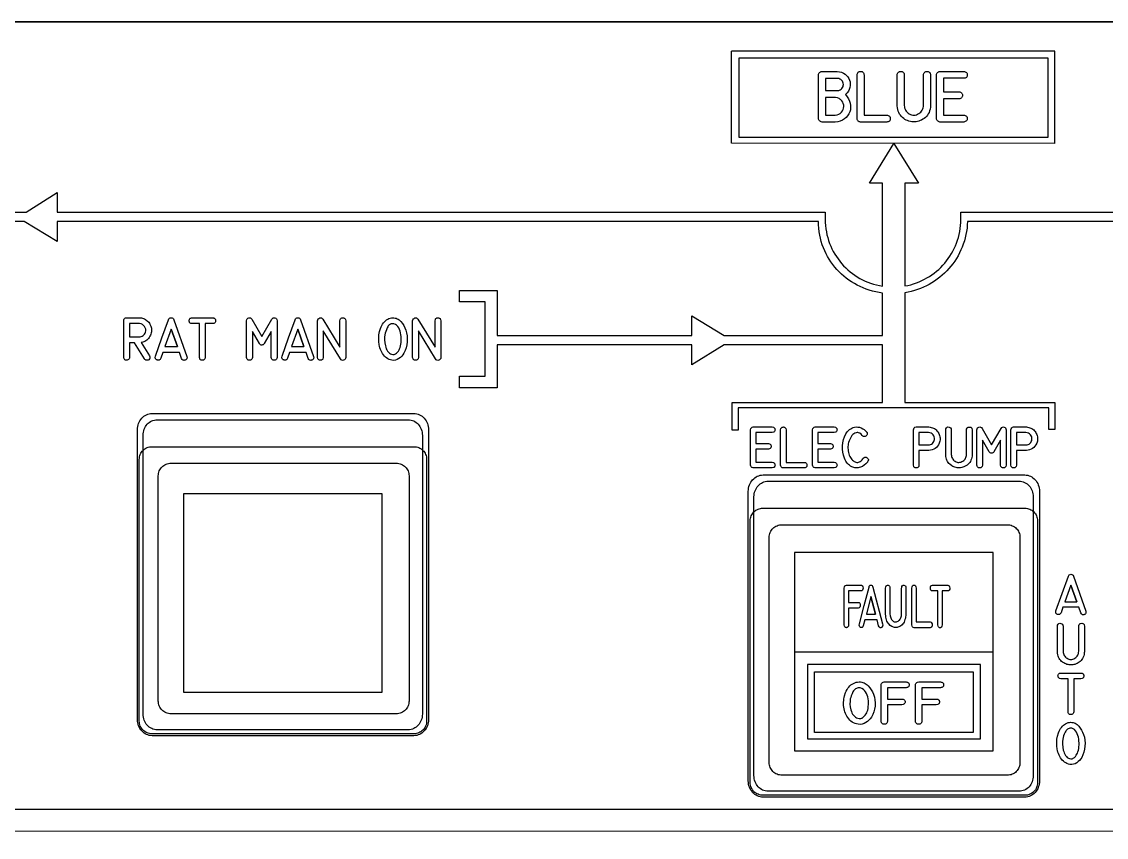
# Model space of a CAD drawing. Extents: x 361 to 684, y 82 to 686.
# Drawn here: x 451.6 to 539, y 506.5 to 572.2 of the extents above; entities that cross this region are included whole.
import ezdxf

# ---------------------------------------------------------------- set-up
doc = ezdxf.new("R2010")
doc.units = 0
for name, color, linetype in [('_BACKPANEL', 5, 'CONTINUOUS'), ('_ENGRAVING', 105, 'CONTINUOUS'), ('_LABELS', 30, 'CONTINUOUS'), ('_TOPLAYER', 1, 'CONTINUOUS')]:
    doc.layers.add(name, color=color, linetype=linetype)

msp = doc.modelspace()

# ---------------------------------------------------------------- linework, layer by layer
at = {"layer": '_BACKPANEL'}
for points in [[(683.84, 572.225), (683.84, 567.463), (683.84, 557.938), (683.84, 548.413), (683.84, 448.4), (683.84, 438.875), (361.5, 438.875), (361.5, 448.4), (361.5, 548.413), (361.5, 557.938), (361.5, 567.463), (361.5, 572.225)], [(462.095, 537.962), (483.19, 537.962), (483.296, 537.957), (483.398, 537.941), (483.496, 537.916), (483.591, 537.882), (483.681, 537.838), (483.765, 537.787), (483.844, 537.728), (483.917, 537.662), (483.983, 537.589), (484.043, 537.51), (484.094, 537.425), (484.137, 537.335), (484.171, 537.241), (484.197, 537.142), (484.212, 537.04), (484.217, 536.935), (484.217, 515.84), (484.212, 515.734), (484.197, 515.632), (484.171, 515.533), (484.137, 515.439), (484.094, 515.349), (484.043, 515.264), (483.983, 515.185), (483.917, 515.112), (483.844, 515.046), (483.765, 514.987), (483.681, 514.936), (483.591, 514.893), (483.496, 514.858), (483.398, 514.833), (483.296, 514.817), (483.19, 514.812), (462.095, 514.812), (461.989, 514.817), (461.887, 514.833), (461.789, 514.858), (461.694, 514.893), (461.604, 514.936), (461.52, 514.987), (461.441, 515.046), (461.368, 515.112), (461.301, 515.185), (461.242, 515.264), (461.191, 515.349), (461.148, 515.439), (461.114, 515.533), (461.088, 515.632), (461.073, 515.734), (461.067, 515.84), (461.067, 536.935), (461.073, 537.04), (461.088, 537.142), (461.114, 537.241), (461.148, 537.335), (461.191, 537.425), (461.242, 537.51), (461.301, 537.589), (461.368, 537.662), (461.441, 537.728), (461.52, 537.787), (461.604, 537.838), (461.694, 537.882), (461.789, 537.916), (461.887, 537.941), (461.989, 537.957)], [(511.315, 533.005), (532.41, 533.005), (532.515, 532.999), (532.618, 532.984), (532.716, 532.959), (532.811, 532.924), (532.901, 532.881), (532.985, 532.83), (533.064, 532.771), (533.137, 532.704), (533.203, 532.631), (533.262, 532.552), (533.314, 532.468), (533.357, 532.378), (533.391, 532.283), (533.417, 532.185), (533.432, 532.082), (533.437, 531.977), (533.437, 510.882), (533.432, 510.777), (533.417, 510.675), (533.391, 510.576), (533.357, 510.481), (533.314, 510.392), (533.262, 510.307), (533.203, 510.228), (533.137, 510.155), (533.064, 510.089), (532.985, 510.03), (532.901, 509.978), (532.811, 509.935), (532.716, 509.901), (532.618, 509.875), (532.515, 509.86), (532.41, 509.855), (511.315, 509.855), (511.209, 509.86), (511.107, 509.875), (511.008, 509.901), (510.914, 509.935), (510.824, 509.978), (510.739, 510.03), (510.66, 510.089), (510.588, 510.155), (510.521, 510.228), (510.462, 510.307), (510.411, 510.392), (510.368, 510.481), (510.333, 510.576), (510.308, 510.675), (510.293, 510.777), (510.287, 510.882), (510.287, 531.977), (510.293, 532.082), (510.308, 532.185), (510.333, 532.283), (510.368, 532.378), (510.411, 532.468), (510.462, 532.552), (510.521, 532.631), (510.588, 532.704), (510.66, 532.771), (510.739, 532.83), (510.824, 532.881), (510.914, 532.924), (511.008, 532.959), (511.107, 532.984), (511.209, 532.999)]]:
    msp.add_lwpolyline(points, close=True, dxfattribs=at)
at = {"layer": '_ENGRAVING'}
for points in [[(534.815, 562.417), (534.815, 569.84), (508.767, 569.837)], [(534.815, 562.417), (508.767, 562.424), (508.767, 569.837)], [(423.995, 556.874), (451.946, 556.874), (454.462, 558.45), (454.462, 556.874), (516.323, 556.874), (516.326, 556.581), (516.33, 556.289), (516.336, 556.035), (516.353, 555.784), (516.382, 555.536), (516.421, 555.292), (516.471, 555.051), (516.532, 554.814), (516.602, 554.582), (516.683, 554.354), (516.773, 554.131), (516.873, 553.913), (516.982, 553.7), (517.099, 553.493), (517.226, 553.292), (517.361, 553.096), (517.504, 552.907), (517.654, 552.725), (517.813, 552.549), (517.979, 552.38), (518.152, 552.219), (518.332, 552.065), (518.519, 551.919), (518.711, 551.781), (518.911, 551.652), (519.116, 551.531), (519.326, 551.418), (519.542, 551.315), (519.763, 551.221), (519.989, 551.137), (520.22, 551.063), (520.455, 550.999), (520.694, 550.945), (520.937, 550.902), (520.937, 559.204), (519.9, 559.204), (521.846, 562.403), (523.85, 559.204), (522.744, 559.204), (522.744, 550.917), (522.983, 550.964), (523.217, 551.021), (523.447, 551.089), (523.673, 551.166), (523.895, 551.252), (524.111, 551.348), (524.323, 551.453), (524.529, 551.566), (524.73, 551.688), (524.924, 551.819), (525.113, 551.957), (525.296, 552.103), (525.472, 552.257), (525.641, 552.418), (525.803, 552.586), (525.958, 552.761), (526.106, 552.943), (526.245, 553.131), (526.377, 553.325), (526.5, 553.525), (526.615, 553.73), (526.722, 553.941), (526.819, 554.157), (526.907, 554.377), (526.986, 554.603), (527.054, 554.832), (527.113, 555.066), (527.162, 555.304), (527.201, 555.545), (527.228, 555.79), (527.245, 556.038), (527.251, 556.289), (527.255, 556.581), (527.251, 556.874), (563.241, 556.874)], [(563.242, 556.124), (527.792, 556.124), (527.778, 555.852), (527.753, 555.584), (527.716, 555.319), (527.667, 555.058), (527.607, 554.801), (527.537, 554.548), (527.456, 554.3), (527.364, 554.057), (527.263, 553.819), (527.151, 553.587), (527.03, 553.36), (526.9, 553.139), (526.761, 552.924), (526.613, 552.715), (526.456, 552.514), (526.291, 552.319), (526.118, 552.131), (525.938, 551.951), (525.75, 551.779), (525.555, 551.615), (525.352, 551.459), (525.143, 551.312), (524.928, 551.173), (524.707, 551.044), (524.479, 550.924), (524.246, 550.814), (524.008, 550.713), (523.764, 550.623), (523.516, 550.543), (523.263, 550.473), (523.006, 550.415), (522.744, 550.368), (522.744, 541.534), (534.84, 541.534), (534.84, 539.358), (534.352, 539.358), (534.352, 541.085), (509.34, 541.086), (509.329, 541.086), (509.329, 539.297), (508.84, 539.297), (508.84, 541.533), (508.84, 541.535), (520.937, 541.534), (520.937, 546.179), (508.18, 546.179), (505.589, 544.556), (505.589, 546.179), (497.257, 546.179), (489.893, 546.179), (489.893, 542.716), (489.74, 542.716), (489.444, 542.716), (486.867, 542.716), (486.867, 543.637), (488.923, 543.637), (488.924, 546.642), (488.924, 546.639), (488.923, 549.644), (486.867, 549.644), (486.867, 550.565), (489.444, 550.565), (489.74, 550.564), (489.893, 550.565), (489.893, 546.929), (505.589, 546.929), (505.589, 548.506), (508.181, 546.929), (520.937, 546.929), (520.937, 550.349), (520.666, 550.391), (520.399, 550.444), (520.137, 550.508), (519.88, 550.583), (519.627, 550.669), (519.381, 550.765), (519.139, 550.871), (518.904, 550.988), (518.675, 551.114), (518.453, 551.249), (518.237, 551.394), (518.029, 551.547), (517.827, 551.709), (517.634, 551.88), (517.448, 552.059), (517.271, 552.246), (517.102, 552.441), (516.943, 552.643), (516.792, 552.852), (516.65, 553.069), (516.518, 553.292), (516.397, 553.521), (516.285, 553.757), (516.184, 553.999), (516.094, 554.247), (516.015, 554.501), (515.947, 554.759), (515.891, 555.023), (515.847, 555.292), (515.815, 555.565), (515.796, 555.843), (515.789, 556.124), (454.462, 556.124), (454.462, 554.5), (451.792, 556.124), (423.995, 556.124)], [(369.057, 508.731), (676.624, 508.746)], [(676.624, 506.961), (369.059, 506.947)]]:
    msp.add_lwpolyline(points, dxfattribs=at)
for points in [[(509.381, 562.924), (534.292, 562.924), (534.292, 569.275), (509.381, 569.275)], [(517.303, 568.215), (517.484, 568.189), (517.65, 568.142), (517.801, 568.074), (517.937, 567.986), (518.055, 567.882), (518.154, 567.769), (518.233, 567.645), (518.293, 567.511), (518.332, 567.37), (518.349, 567.224), (518.345, 567.074), (518.32, 566.919), (518.271, 566.766), (518.196, 566.618), (518.096, 566.477), (517.969, 566.343), (518.108, 566.178), (518.218, 566.007), (518.298, 565.83), (518.35, 565.646), (518.376, 565.461), (518.377, 565.283), (518.353, 565.111), (518.304, 564.946), (518.232, 564.789), (518.137, 564.644), (518.02, 564.512), (517.88, 564.393), (517.802, 564.339), (517.72, 564.292), (517.542, 564.215), (517.346, 564.163), (517.132, 564.136), (517.126, 564.136), (516.07, 564.136), (516.013, 564.148), (515.961, 564.166), (515.916, 564.191), (515.878, 564.222), (515.846, 564.26), (515.82, 564.304), (515.801, 564.355), (515.789, 564.413), (515.789, 567.932), (515.8, 567.991), (515.819, 568.043), (515.844, 568.088), (515.876, 568.127), (515.914, 568.159), (515.96, 568.184), (516.012, 568.203), (516.07, 568.215)], [(519.18, 564.134), (519.122, 564.142), (519.071, 564.157), (519.026, 564.18), (518.987, 564.211), (518.955, 564.249), (518.93, 564.296), (518.911, 564.349), (518.898, 564.411), (518.898, 567.932), (518.912, 567.999), (518.932, 568.058), (518.958, 568.106), (518.991, 568.146), (519.031, 568.177), (519.077, 568.198), (519.129, 568.211), (519.188, 568.214), (519.246, 568.209), (519.298, 568.195), (519.342, 568.172), (519.379, 568.141), (519.41, 568.102), (519.433, 568.054), (519.449, 567.997), (519.458, 567.932), (519.458, 564.69), (521.289, 564.692), (521.355, 564.68), (521.412, 564.662), (521.461, 564.636), (521.5, 564.604), (521.53, 564.565), (521.552, 564.519), (521.565, 564.466), (521.568, 564.406), (521.563, 564.346), (521.55, 564.293), (521.527, 564.248), (521.497, 564.211), (521.457, 564.18), (521.409, 564.158), (521.353, 564.142), (521.287, 564.134)], [(524.808, 565.48), (524.808, 565.44), (524.8, 565.321), (524.774, 565.174), (524.737, 565.036), (524.691, 564.909), (524.634, 564.791), (524.566, 564.684), (524.488, 564.587), (524.4, 564.499), (524.302, 564.422), (524.197, 564.354), (524.091, 564.296), (523.983, 564.248), (523.873, 564.209), (523.762, 564.18), (523.648, 564.161), (523.533, 564.151), (523.417, 564.151), (523.3, 564.16), (523.187, 564.179), (523.075, 564.208), (522.966, 564.246), (522.86, 564.294), (522.756, 564.351), (522.655, 564.418), (522.556, 564.494), (522.465, 564.58), (522.384, 564.675), (522.314, 564.78), (522.256, 564.893), (522.208, 565.016), (522.172, 565.148), (522.147, 565.29), (522.133, 565.44), (522.133, 565.48), (522.133, 567.936), (522.138, 567.993), (522.155, 568.044), (522.18, 568.092), (522.21, 568.133), (522.244, 568.165), (522.281, 568.19), (522.323, 568.206), (522.368, 568.215), (522.418, 568.216), (522.471, 568.209), (522.523, 568.195), (522.568, 568.176), (522.606, 568.15), (522.637, 568.119), (522.661, 568.082), (522.679, 568.039), (522.689, 567.991), (522.692, 567.936), (522.692, 565.48), (522.705, 565.369), (522.729, 565.266), (522.763, 565.169), (522.808, 565.08), (522.863, 564.998), (522.93, 564.923), (523.007, 564.856), (523.094, 564.795), (523.188, 564.746), (523.283, 564.711), (523.379, 564.691), (523.476, 564.687), (523.574, 564.696), (523.674, 564.721), (523.775, 564.761), (523.877, 564.815), (523.963, 564.874), (524.037, 564.941), (524.099, 565.015), (524.148, 565.098), (524.187, 565.187), (524.217, 565.28), (524.238, 565.378), (524.25, 565.48), (524.25, 567.936), (524.254, 567.99), (524.269, 568.047), (524.29, 568.096), (524.318, 568.136), (524.352, 568.168), (524.393, 568.191), (524.44, 568.206), (524.494, 568.213), (524.554, 568.211), (524.613, 568.202), (524.665, 568.185), (524.709, 568.161), (524.744, 568.131), (524.772, 568.093), (524.792, 568.048), (524.804, 567.996), (524.808, 567.936)], [(527.495, 567.659), (525.85, 567.659), (525.85, 566.57), (527.104, 566.57), (527.17, 566.556), (527.227, 566.536), (527.275, 566.51), (527.315, 566.478), (527.346, 566.439), (527.367, 566.395), (527.38, 566.343), (527.385, 566.286), (527.38, 566.229), (527.367, 566.178), (527.345, 566.133), (527.314, 566.095), (527.274, 566.063), (527.226, 566.037), (527.169, 566.017), (527.104, 566.004), (525.85, 566.004), (525.85, 564.696), (527.495, 564.696), (527.56, 564.682), (527.617, 564.662), (527.665, 564.636), (527.705, 564.604), (527.735, 564.566), (527.757, 564.522), (527.77, 564.471), (527.775, 564.415), (527.77, 564.358), (527.757, 564.308), (527.735, 564.263), (527.705, 564.225), (527.665, 564.194), (527.617, 564.168), (527.56, 564.149), (527.495, 564.136), (525.574, 564.136), (525.515, 564.147), (525.463, 564.165), (525.418, 564.191), (525.379, 564.222), (525.347, 564.261), (525.322, 564.307), (525.304, 564.359), (525.292, 564.419), (525.292, 567.936), (525.305, 567.998), (525.324, 568.052), (525.349, 568.099), (525.381, 568.137), (525.42, 568.168), (525.465, 568.192), (525.516, 568.207), (525.574, 568.215), (527.495, 568.215), (527.56, 568.206), (527.617, 568.189), (527.665, 568.166), (527.704, 568.134), (527.735, 568.096), (527.756, 568.05), (527.769, 567.996), (527.774, 567.935), (527.769, 567.875), (527.756, 567.821), (527.734, 567.776), (527.703, 567.737), (527.664, 567.707), (527.616, 567.683), (527.56, 567.668)], [(517.303, 567.649), (516.35, 567.649), (516.35, 566.667), (517.309, 566.667), (517.424, 566.688), (517.523, 566.725), (517.607, 566.777), (517.675, 566.846), (517.727, 566.923), (517.764, 567.004), (517.786, 567.087), (517.792, 567.172), (517.783, 567.258), (517.759, 567.339), (517.72, 567.417), (517.666, 567.491), (517.597, 567.555), (517.514, 567.603), (517.415, 567.634)], [(517.126, 564.7), (517.285, 564.718), (517.423, 564.761), (517.485, 564.792), (517.542, 564.828), (517.593, 564.87), (517.64, 564.919), (517.718, 565.024), (517.774, 565.135), (517.81, 565.252), (517.824, 565.374), (517.816, 565.497), (517.787, 565.616), (517.736, 565.731), (517.664, 565.843), (517.619, 565.895), (517.569, 565.942), (517.513, 565.983), (517.452, 566.019), (517.312, 566.074), (517.15, 566.108), (516.35, 566.108), (516.35, 564.7)], [(461.888, 545.289), (461.924, 545.199), (461.929, 545.156), (461.926, 545.115), (461.914, 545.077), (461.894, 545.04), (461.829, 544.971), (461.788, 544.948), (461.744, 544.933), (461.697, 544.928), (461.647, 544.933), (461.6, 544.946), (461.559, 544.968), (461.525, 544.998), (461.497, 545.037), (460.688, 546.34), (460.278, 546.34), (460.278, 545.162), (460.269, 545.094), (460.245, 545.037), (460.205, 544.989), (460.148, 544.952), (460.084, 544.93), (460.022, 544.926), (459.963, 544.942), (459.905, 544.976), (459.865, 545.014), (459.837, 545.057), (459.82, 545.107), (459.815, 545.162), (459.815, 548.119), (459.819, 548.166), (459.831, 548.209), (459.852, 548.249), (459.881, 548.285), (459.916, 548.315), (459.955, 548.336), (459.998, 548.349), (460.044, 548.354), (461.064, 548.354), (461.154, 548.35), (461.242, 548.339), (461.326, 548.32), (461.407, 548.294), (461.486, 548.26), (461.561, 548.219), (461.633, 548.171), (461.702, 548.115), (461.825, 547.988), (461.877, 547.918), (461.922, 547.845), (461.993, 547.685), (462.039, 547.51), (462.052, 547.413), (462.055, 547.317), (462.048, 547.222), (462.033, 547.13), (462.008, 547.039), (461.973, 546.949), (461.929, 546.861), (461.876, 546.775), (461.815, 546.693), (461.75, 546.62), (461.68, 546.556), (461.605, 546.5), (461.526, 546.452), (461.442, 546.412), (461.353, 546.381), (461.259, 546.359), (461.228, 546.354)], [(462.368, 545.249), (462.894, 546.724), (463.422, 548.2), (463.456, 548.266), (463.503, 548.314), (463.563, 548.343), (463.637, 548.354), (463.711, 548.345), (463.772, 548.316), (463.819, 548.268), (463.854, 548.2), (464.906, 545.241), (464.916, 545.133), (464.909, 545.087), (464.895, 545.047), (464.874, 545.011), (464.845, 544.981), (464.809, 544.956), (464.765, 544.936), (464.719, 544.923), (464.675, 544.919), (464.634, 544.924), (464.596, 544.937), (464.561, 544.959), (464.528, 544.99), (464.471, 545.077), (464.302, 545.555), (462.964, 545.555), (462.8, 545.089), (462.742, 545.001), (462.709, 544.97), (462.673, 544.949), (462.634, 544.936), (462.592, 544.932), (462.548, 544.937), (462.501, 544.95), (462.457, 544.971), (462.42, 544.996), (462.392, 545.027), (462.371, 545.062), (462.358, 545.101), (462.354, 545.146)], [(465.918, 545.161), (465.918, 547.882), (465.316, 547.882), (465.262, 547.889), (465.215, 547.903), (465.176, 547.923), (465.143, 547.95), (465.118, 547.982), (465.101, 548.021), (465.09, 548.066), (465.087, 548.117), (465.09, 548.168), (465.101, 548.213), (465.119, 548.252), (465.144, 548.284), (465.176, 548.311), (465.216, 548.331), (465.262, 548.346), (465.316, 548.354), (466.982, 548.354), (467.035, 548.346), (467.081, 548.332), (467.12, 548.312), (467.152, 548.285), (467.177, 548.253), (467.195, 548.214), (467.205, 548.168), (467.209, 548.117), (467.206, 548.065), (467.195, 548.02), (467.178, 547.981), (467.153, 547.949), (467.121, 547.923), (467.082, 547.903), (467.035, 547.889), (466.982, 547.882), (466.381, 547.882), (466.381, 545.161), (466.352, 545.057), (466.329, 545.016), (466.302, 544.983), (466.269, 544.958), (466.231, 544.94), (466.187, 544.929), (466.139, 544.926), (466.091, 544.931), (466.048, 544.942), (466.012, 544.961), (465.981, 544.986), (465.957, 545.019), (465.938, 545.059)], [(472.164, 545.161), (472.136, 545.058), (472.114, 545.018), (472.088, 544.985), (472.056, 544.959), (472.02, 544.941), (471.978, 544.931), (471.932, 544.927), (471.885, 544.931), (471.844, 544.942), (471.807, 544.96), (471.776, 544.986), (471.75, 545.019), (471.728, 545.059), (471.701, 545.161), (471.701, 547.251), (471.138, 546.268), (471.092, 546.22), (471.043, 546.184), (470.991, 546.162), (470.937, 546.153), (470.883, 546.158), (470.832, 546.179), (470.784, 546.216), (470.739, 546.268), (470.179, 547.246), (470.181, 545.161), (470.156, 545.059), (470.135, 545.019), (470.109, 544.986), (470.076, 544.961), (470.038, 544.943), (469.994, 544.932), (469.944, 544.929), (469.894, 544.933), (469.85, 544.944), (469.813, 544.962), (469.781, 544.987), (469.756, 545.02), (469.737, 545.059), (469.716, 545.161), (469.716, 548.116), (469.732, 548.203), (469.764, 548.27), (469.815, 548.318), (469.882, 548.346), (469.956, 548.354), (470.025, 548.338), (470.089, 548.3), (470.148, 548.24), (470.938, 546.856), (471.736, 548.24), (471.794, 548.3), (471.858, 548.338), (471.926, 548.353), (471.999, 548.345), (472.066, 548.317), (472.115, 548.269), (472.148, 548.202), (472.164, 548.116)], [(472.569, 545.249), (473.096, 546.724), (473.623, 548.2), (473.657, 548.266), (473.704, 548.314), (473.765, 548.343), (473.838, 548.354), (473.912, 548.345), (473.973, 548.316), (474.021, 548.268), (474.055, 548.2), (475.107, 545.241), (475.117, 545.133), (475.111, 545.087), (475.097, 545.047), (475.075, 545.011), (475.046, 544.981), (475.01, 544.956), (474.966, 544.936), (474.92, 544.923), (474.876, 544.919), (474.836, 544.924), (474.797, 544.937), (474.762, 544.959), (474.729, 544.99), (474.672, 545.077), (474.503, 545.555), (473.165, 545.555), (473.001, 545.089), (472.943, 545.001), (472.91, 544.97), (472.874, 544.949), (472.835, 544.936), (472.794, 544.932), (472.749, 544.937), (472.702, 544.95), (472.658, 544.971), (472.621, 544.996), (472.593, 545.027), (472.572, 545.062), (472.56, 545.101), (472.555, 545.146)], [(477.698, 545.157), (477.687, 545.077), (477.656, 545.013), (477.604, 544.966), (477.531, 544.934), (477.452, 544.922), (477.383, 544.935), (477.323, 544.972), (477.273, 545.033), (475.894, 547.288), (475.894, 545.157), (475.866, 545.055), (475.844, 545.014), (475.818, 544.981), (475.786, 544.956), (475.749, 544.938), (475.708, 544.927), (475.661, 544.923), (475.615, 544.927), (475.573, 544.938), (475.537, 544.956), (475.506, 544.981), (475.479, 545.014), (475.458, 545.055), (475.431, 545.157), (475.431, 548.113), (475.451, 548.192), (475.487, 548.257), (475.538, 548.307), (475.606, 548.342), (475.678, 548.356), (475.743, 548.344), (475.803, 548.304), (475.856, 548.238), (477.235, 545.981), (477.235, 548.113), (477.261, 548.217), (477.283, 548.258), (477.31, 548.292), (477.343, 548.317), (477.381, 548.336), (477.425, 548.346), (477.474, 548.349), (477.523, 548.345), (477.566, 548.334), (477.603, 548.315), (477.634, 548.289), (477.659, 548.256), (477.678, 548.215), (477.698, 548.113)], [(482.537, 547.368), (482.601, 547.134), (482.642, 546.896), (482.658, 546.653), (482.652, 546.406), (482.621, 546.162), (482.566, 545.929), (482.487, 545.707), (482.383, 545.495), (482.303, 545.372), (482.21, 545.258), (482.104, 545.154), (481.984, 545.06), (481.855, 544.985), (481.718, 544.939), (481.575, 544.922), (481.426, 544.935), (481.305, 544.962), (481.192, 545.001), (481.086, 545.051), (480.987, 545.111), (480.895, 545.183), (480.811, 545.265), (480.734, 545.359), (480.664, 545.463), (480.602, 545.575), (480.546, 545.69), (480.498, 545.808), (480.457, 545.928), (480.422, 546.053), (480.395, 546.18), (480.362, 546.443), (480.356, 546.711), (480.378, 546.976), (480.427, 547.237), (480.504, 547.495), (480.553, 547.619), (480.609, 547.734), (480.671, 547.84), (480.74, 547.937), (480.815, 548.026), (480.898, 548.106), (480.987, 548.177), (481.083, 548.24), (481.181, 548.29), (481.281, 548.325), (481.384, 548.347), (481.488, 548.354), (481.587, 548.349), (481.681, 548.334), (481.771, 548.31), (481.855, 548.276), (481.936, 548.232), (482.011, 548.179), (482.082, 548.116), (482.148, 548.043), (482.269, 547.885), (482.374, 547.719), (482.463, 547.547)], [(485.359, 545.157), (485.349, 545.077), (485.318, 545.013), (485.266, 544.966), (485.193, 544.934), (485.114, 544.922), (485.045, 544.935), (484.985, 544.972), (484.934, 545.033), (483.555, 547.288), (483.555, 545.157), (483.527, 545.055), (483.506, 545.014), (483.479, 544.981), (483.448, 544.956), (483.411, 544.938), (483.37, 544.927), (483.323, 544.923), (483.276, 544.927), (483.235, 544.938), (483.199, 544.956), (483.167, 544.981), (483.141, 545.014), (483.12, 545.055), (483.092, 545.157), (483.092, 548.113), (483.112, 548.192), (483.148, 548.257), (483.2, 548.307), (483.267, 548.342), (483.339, 548.356), (483.405, 548.344), (483.464, 548.304), (483.517, 548.238), (484.896, 545.981), (484.896, 548.113), (484.923, 548.217), (484.945, 548.258), (484.972, 548.292), (485.004, 548.317), (485.042, 548.336), (485.086, 548.346), (485.135, 548.349), (485.184, 548.345), (485.227, 548.334), (485.264, 548.315), (485.295, 548.289), (485.32, 548.256), (485.339, 548.215), (485.359, 548.113)], [(461.064, 546.811), (461.146, 546.817), (461.225, 546.837), (461.301, 546.869), (461.373, 546.914), (461.439, 546.97), (461.492, 547.034), (461.534, 547.106), (461.565, 547.186), (461.589, 547.311), (461.586, 547.431), (461.554, 547.544), (461.494, 547.652), (461.413, 547.744), (461.318, 547.813), (461.21, 547.859), (461.087, 547.882), (460.278, 547.882), (460.278, 546.811)], [(464.134, 546.026), (463.635, 547.432), (463.133, 546.026)], [(463.635, 547.432), (464.134, 546.026)], [(474.336, 546.026), (473.837, 547.432), (473.334, 546.026)], [(473.837, 547.432), (474.336, 546.026)], [(481.502, 547.878), (481.428, 547.873), (481.36, 547.858), (481.296, 547.832), (481.236, 547.796), (481.181, 547.749), (481.131, 547.692), (481.086, 547.625), (481.044, 547.547), (480.974, 547.387), (480.918, 547.24), (480.876, 547.105), (480.848, 546.981), (480.827, 546.793), (480.825, 546.568), (480.847, 546.327), (480.894, 546.088), (480.928, 545.973), (480.97, 545.863), (481.02, 545.76), (481.076, 545.662), (481.142, 545.575), (481.217, 545.504), (481.301, 545.449), (481.395, 545.41), (481.506, 545.388), (481.558, 545.388), (481.609, 545.396), (481.658, 545.412), (481.704, 545.435), (481.791, 545.503), (481.87, 545.587), (481.938, 545.675), (481.996, 545.764), (482.043, 545.857), (482.083, 545.96), (482.117, 546.079), (482.143, 546.213), (482.162, 546.362), (482.173, 546.519), (482.175, 546.675), (482.166, 546.831), (482.148, 546.987), (482.119, 547.139), (482.078, 547.284), (482.027, 547.421), (481.965, 547.55), (481.889, 547.663), (481.8, 547.754), (481.696, 547.823), (481.577, 547.868)], [(462.105, 540.637), (483.18, 540.637), (483.302, 540.63), (483.421, 540.61), (483.535, 540.578), (483.644, 540.534), (483.749, 540.478), (483.847, 540.413), (483.938, 540.337), (484.023, 540.252), (484.1, 540.158), (484.168, 540.057), (484.227, 539.948), (484.277, 539.833), (484.317, 539.711), (484.347, 539.585), (484.365, 539.454), (484.371, 539.319), (484.371, 515.977), (484.365, 515.842), (484.347, 515.711), (484.317, 515.584), (484.277, 515.463), (484.227, 515.348), (484.168, 515.239), (484.1, 515.138), (484.023, 515.044), (483.938, 514.959), (483.847, 514.883), (483.749, 514.817), (483.644, 514.762), (483.535, 514.718), (483.421, 514.686), (483.302, 514.666), (483.18, 514.659), (462.105, 514.659), (461.983, 514.666), (461.864, 514.686), (461.75, 514.718), (461.64, 514.762), (461.536, 514.817), (461.438, 514.883), (461.347, 514.959), (461.262, 515.044), (461.185, 515.138), (461.117, 515.239), (461.057, 515.348), (461.007, 515.463), (460.968, 515.584), (460.938, 515.711), (460.92, 515.842), (460.914, 515.977), (460.914, 539.319), (460.92, 539.454), (460.938, 539.585), (460.968, 539.711), (461.007, 539.833), (461.057, 539.948), (461.117, 540.057), (461.185, 540.158), (461.262, 540.252), (461.347, 540.337), (461.438, 540.413), (461.536, 540.478), (461.64, 540.534), (461.75, 540.578), (461.864, 540.61), (461.983, 540.63)], [(462.513, 540.137), (482.729, 540.137), (482.846, 540.131), (482.959, 540.111), (483.069, 540.08), (483.174, 540.038), (483.274, 539.984), (483.368, 539.921), (483.456, 539.848), (483.537, 539.766), (483.611, 539.676), (483.676, 539.579), (483.733, 539.474), (483.781, 539.363), (483.82, 539.246), (483.848, 539.125), (483.865, 538.998), (483.871, 538.868), (483.871, 516.406), (483.865, 516.276), (483.848, 516.15), (483.82, 516.028), (483.781, 515.911), (483.733, 515.8), (483.676, 515.696), (483.611, 515.598), (483.537, 515.508), (483.456, 515.426), (483.368, 515.353), (483.274, 515.29), (483.174, 515.237), (483.069, 515.194), (482.959, 515.163), (482.846, 515.144), (482.729, 515.137), (462.513, 515.137), (462.396, 515.144), (462.282, 515.163), (462.172, 515.194), (462.067, 515.237), (461.968, 515.29), (461.873, 515.353), (461.786, 515.426), (461.705, 515.508), (461.631, 515.598), (461.565, 515.696), (461.508, 515.8), (461.46, 515.911), (461.422, 516.028), (461.394, 516.15), (461.377, 516.276), (461.371, 516.406), (461.371, 538.868), (461.377, 538.998), (461.394, 539.125), (461.422, 539.246), (461.46, 539.363), (461.508, 539.474), (461.565, 539.579), (461.631, 539.676), (461.705, 539.766), (461.786, 539.848), (461.873, 539.921), (461.968, 539.984), (462.067, 540.038), (462.172, 540.08), (462.282, 540.111), (462.396, 540.131)], [(512.062, 539.1), (510.752, 539.1), (510.752, 538.218), (511.751, 538.218), (511.849, 538.191), (511.888, 538.17), (511.919, 538.144), (511.943, 538.113), (511.961, 538.076), (511.971, 538.035), (511.975, 537.989), (511.971, 537.942), (511.96, 537.901), (511.943, 537.865), (511.918, 537.834), (511.887, 537.808), (511.848, 537.787), (511.751, 537.76), (510.752, 537.76), (510.752, 536.701), (512.062, 536.701), (512.16, 536.674), (512.198, 536.654), (512.23, 536.628), (512.254, 536.597), (512.271, 536.561), (512.282, 536.52), (512.285, 536.474), (512.282, 536.428), (512.271, 536.387), (512.254, 536.352), (512.23, 536.321), (512.198, 536.295), (512.16, 536.275), (512.062, 536.248), (510.532, 536.248), (510.444, 536.272), (510.408, 536.293), (510.377, 536.319), (510.351, 536.35), (510.331, 536.387), (510.307, 536.477), (510.307, 539.324), (510.333, 539.418), (510.353, 539.456), (510.378, 539.487), (510.409, 539.512), (510.445, 539.531), (510.532, 539.55), (512.062, 539.55), (512.16, 539.529), (512.198, 539.51), (512.229, 539.484), (512.254, 539.453), (512.271, 539.416), (512.281, 539.372), (512.284, 539.323), (512.281, 539.274), (512.27, 539.231), (512.253, 539.194), (512.229, 539.163), (512.197, 539.138), (512.159, 539.119)], [(512.949, 536.247), (512.862, 536.266), (512.827, 536.284), (512.796, 536.309), (512.77, 536.34), (512.75, 536.378), (512.725, 536.471), (512.725, 539.321), (512.752, 539.422), (512.773, 539.462), (512.799, 539.494), (512.831, 539.519), (512.867, 539.536), (512.909, 539.546), (512.956, 539.549), (513.002, 539.544), (513.043, 539.533), (513.079, 539.515), (513.108, 539.49), (513.132, 539.458), (513.151, 539.419), (513.171, 539.321), (513.171, 536.697), (514.63, 536.698), (514.728, 536.674), (514.767, 536.654), (514.798, 536.627), (514.822, 536.596), (514.839, 536.558), (514.849, 536.515), (514.852, 536.467), (514.848, 536.418), (514.837, 536.376), (514.82, 536.34), (514.795, 536.309), (514.764, 536.285), (514.726, 536.266), (514.629, 536.247)], [(517.057, 539.1), (515.746, 539.1), (515.746, 538.218), (516.746, 538.218), (516.844, 538.191), (516.882, 538.17), (516.914, 538.144), (516.938, 538.113), (516.956, 538.076), (516.966, 538.035), (516.97, 537.989), (516.966, 537.942), (516.955, 537.901), (516.938, 537.865), (516.913, 537.834), (516.882, 537.808), (516.843, 537.787), (516.746, 537.76), (515.746, 537.76), (515.746, 536.701), (517.057, 536.701), (517.155, 536.674), (517.193, 536.654), (517.224, 536.628), (517.249, 536.597), (517.266, 536.561), (517.277, 536.52), (517.28, 536.474), (517.277, 536.428), (517.266, 536.387), (517.249, 536.352), (517.224, 536.321), (517.193, 536.295), (517.155, 536.275), (517.057, 536.248), (515.527, 536.248), (515.439, 536.272), (515.402, 536.293), (515.372, 536.319), (515.346, 536.35), (515.326, 536.387), (515.302, 536.477), (515.302, 539.324), (515.327, 539.418), (515.348, 539.456), (515.373, 539.487), (515.404, 539.512), (515.44, 539.531), (515.527, 539.55), (517.057, 539.55), (517.155, 539.529), (517.193, 539.51), (517.224, 539.484), (517.249, 539.453), (517.266, 539.416), (517.276, 539.372), (517.279, 539.323), (517.276, 539.274), (517.265, 539.231), (517.248, 539.194), (517.224, 539.163), (517.192, 539.138), (517.154, 539.119)], [(519.756, 536.764), (519.742, 536.743), (519.734, 536.732), (519.728, 536.722), (519.611, 536.584), (519.477, 536.467), (519.327, 536.372), (519.159, 536.298), (519.072, 536.271), (518.984, 536.253), (518.897, 536.245), (518.81, 536.246), (518.724, 536.256), (518.638, 536.276), (518.552, 536.305), (518.466, 536.344), (518.37, 536.398), (518.281, 536.462), (518.198, 536.534), (518.122, 536.615), (518.052, 536.705), (517.99, 536.804), (517.933, 536.911), (517.883, 537.027), (517.804, 537.27), (517.751, 537.518), (517.724, 537.771), (517.724, 538.029), (517.75, 538.283), (517.804, 538.528), (517.885, 538.761), (517.993, 538.984), (518.057, 539.088), (518.128, 539.181), (518.205, 539.265), (518.29, 539.338), (518.381, 539.401), (518.48, 539.454), (518.585, 539.496), (518.697, 539.529), (518.83, 539.549), (518.962, 539.547), (519.095, 539.523), (519.227, 539.476), (519.353, 539.413), (519.467, 539.338), (519.569, 539.251), (519.66, 539.153), (519.668, 539.142), (519.697, 539.092), (519.712, 539.041), (519.712, 538.986), (519.698, 538.93), (519.672, 538.878), (519.637, 538.836), (519.594, 538.806), (519.541, 538.786), (519.482, 538.778), (519.424, 538.788), (519.369, 538.815), (519.317, 538.86), (519.212, 538.969), (519.109, 539.046), (519.008, 539.09), (518.958, 539.1), (518.909, 539.102), (518.813, 539.088), (518.723, 539.056), (518.638, 539.005), (518.558, 538.937), (518.484, 538.854), (518.416, 538.761), (518.355, 538.656), (518.3, 538.541), (518.254, 538.422), (518.217, 538.306), (518.19, 538.195), (518.174, 538.088), (518.163, 537.97), (518.161, 537.852), (518.166, 537.733), (518.179, 537.615), (518.201, 537.497), (518.232, 537.384), (518.272, 537.274), (518.322, 537.167), (518.423, 537.001), (518.478, 536.93), (518.537, 536.868), (518.598, 536.815), (518.662, 536.771), (518.73, 536.734), (518.801, 536.707), (518.872, 536.691), (518.944, 536.69), (519.015, 536.703), (519.086, 536.731), (519.156, 536.773), (519.226, 536.83), (519.295, 536.902), (519.364, 536.988), (519.394, 537.03), (519.47, 537.095), (519.508, 537.114), (519.547, 537.123), (519.587, 537.122), (519.627, 537.113), (519.667, 537.093), (519.708, 537.065), (519.773, 536.996), (519.792, 536.96), (519.803, 536.923), (519.804, 536.885), (519.797, 536.846)], [(524.652, 539.55), (524.682, 539.55), (524.781, 539.538), (524.876, 539.519), (524.968, 539.492), (525.055, 539.456), (525.134, 539.414), (525.207, 539.365), (525.273, 539.311), (525.334, 539.25), (525.389, 539.182), (525.438, 539.108), (525.481, 539.028), (525.518, 538.942), (525.548, 538.853), (525.569, 538.764), (525.581, 538.676), (525.585, 538.589), (525.581, 538.502), (525.567, 538.415), (525.546, 538.329), (525.515, 538.244), (525.452, 538.117), (525.376, 538.004), (525.286, 537.906), (525.183, 537.823), (525.069, 537.755), (524.948, 537.704), (524.819, 537.67), (524.682, 537.652), (524.652, 537.651), (523.883, 537.651), (523.883, 536.476), (523.859, 536.376), (523.838, 536.337), (523.813, 536.305), (523.782, 536.28), (523.746, 536.263), (523.705, 536.252), (523.659, 536.248), (523.612, 536.252), (523.571, 536.263), (523.535, 536.28), (523.505, 536.305), (523.48, 536.337), (523.46, 536.376), (523.436, 536.476), (523.436, 539.324), (523.458, 539.413), (523.5, 539.48), (523.562, 539.526), (523.644, 539.55), (523.659, 539.55)], [(528.165, 537.336), (528.165, 537.304), (528.159, 537.208), (528.138, 537.088), (528.109, 536.977), (528.072, 536.874), (528.026, 536.779), (527.973, 536.692), (527.911, 536.613), (527.84, 536.542), (527.762, 536.48), (527.594, 536.378), (527.508, 536.339), (527.42, 536.308), (527.332, 536.284), (527.241, 536.268), (527.15, 536.261), (527.057, 536.261), (526.964, 536.268), (526.873, 536.284), (526.785, 536.307), (526.698, 536.338), (526.613, 536.376), (526.531, 536.423), (526.371, 536.539), (526.298, 536.608), (526.234, 536.685), (526.178, 536.769), (526.131, 536.861), (526.094, 536.961), (526.065, 537.068), (526.045, 537.182), (526.034, 537.304), (526.034, 537.336), (526.034, 539.324), (526.038, 539.37), (526.051, 539.411), (526.095, 539.483), (526.152, 539.529), (526.221, 539.55), (526.303, 539.545), (526.38, 539.518), (526.435, 539.472), (526.469, 539.407), (526.48, 539.324), (526.48, 537.336), (526.49, 537.247), (526.508, 537.163), (526.536, 537.085), (526.571, 537.012), (526.616, 536.946), (526.669, 536.886), (526.73, 536.831), (526.8, 536.782), (526.874, 536.742), (526.95, 536.714), (527.026, 536.698), (527.104, 536.694), (527.182, 536.702), (527.262, 536.722), (527.342, 536.754), (527.424, 536.798), (527.492, 536.846), (527.551, 536.9), (527.6, 536.96), (527.639, 537.027), (527.67, 537.099), (527.694, 537.174), (527.711, 537.254), (527.721, 537.336), (527.721, 539.324), (527.724, 539.368), (527.753, 539.453), (527.775, 539.486), (527.802, 539.511), (527.834, 539.53), (527.872, 539.543), (527.963, 539.547), (528.051, 539.525), (528.086, 539.506), (528.115, 539.481), (528.137, 539.451), (528.152, 539.414), (528.165, 539.324)], [(530.908, 536.474), (530.881, 536.375), (530.861, 536.337), (530.835, 536.305), (530.805, 536.28), (530.77, 536.263), (530.73, 536.253), (530.685, 536.249), (530.64, 536.253), (530.6, 536.264), (530.565, 536.281), (530.535, 536.306), (530.509, 536.337), (530.489, 536.376), (530.463, 536.474), (530.463, 538.487), (529.92, 537.541), (529.875, 537.494), (529.828, 537.46), (529.779, 537.439), (529.727, 537.43), (529.675, 537.435), (529.626, 537.455), (529.579, 537.491), (529.536, 537.541), (528.997, 538.483), (528.998, 536.474), (528.975, 536.376), (528.954, 536.338), (528.929, 536.306), (528.897, 536.282), (528.86, 536.264), (528.818, 536.254), (528.77, 536.251), (528.722, 536.254), (528.68, 536.265), (528.644, 536.283), (528.614, 536.307), (528.589, 536.338), (528.571, 536.377), (528.551, 536.474), (528.551, 539.321), (528.566, 539.404), (528.597, 539.469), (528.645, 539.515), (528.711, 539.542), (528.782, 539.55), (528.848, 539.535), (528.91, 539.499), (528.967, 539.44), (529.727, 538.107), (530.496, 539.44), (530.553, 539.498), (530.614, 539.535), (530.679, 539.549), (530.75, 539.542), (530.814, 539.514), (530.862, 539.468), (530.893, 539.404), (530.908, 539.321)], [(532.504, 539.55), (532.534, 539.55), (532.633, 539.538), (532.728, 539.519), (532.82, 539.492), (532.907, 539.456), (532.986, 539.414), (533.059, 539.365), (533.126, 539.311), (533.187, 539.25), (533.241, 539.182), (533.29, 539.108), (533.333, 539.028), (533.37, 538.942), (533.4, 538.853), (533.421, 538.764), (533.434, 538.676), (533.438, 538.589), (533.433, 538.502), (533.42, 538.415), (533.398, 538.329), (533.367, 538.244), (533.304, 538.117), (533.228, 538.004), (533.138, 537.906), (533.035, 537.823), (532.921, 537.755), (532.8, 537.704), (532.671, 537.67), (532.534, 537.652), (532.504, 537.651), (531.735, 537.651), (531.735, 536.476), (531.711, 536.376), (531.69, 536.337), (531.665, 536.305), (531.634, 536.28), (531.598, 536.263), (531.557, 536.252), (531.511, 536.248), (531.465, 536.252), (531.423, 536.263), (531.388, 536.28), (531.357, 536.305), (531.332, 536.337), (531.312, 536.376), (531.288, 536.476), (531.288, 539.324), (531.31, 539.413), (531.352, 539.48), (531.414, 539.526), (531.497, 539.55), (531.511, 539.55)], [(524.652, 539.095), (523.883, 539.095), (523.883, 538.107), (524.652, 538.107), (524.739, 538.115), (524.821, 538.138), (524.899, 538.176), (524.97, 538.23), (525.032, 538.295), (525.08, 538.367), (525.113, 538.448), (525.132, 538.536), (525.136, 538.644), (525.117, 538.745), (525.077, 538.839), (525.015, 538.927), (524.938, 539), (524.852, 539.053), (524.756, 539.085)], [(532.504, 539.095), (531.735, 539.095), (531.735, 538.107), (532.504, 538.107), (532.591, 538.115), (532.674, 538.138), (532.751, 538.176), (532.822, 538.23), (532.884, 538.295), (532.932, 538.367), (532.966, 538.448), (532.985, 538.536), (532.988, 538.644), (532.97, 538.745), (532.929, 538.839), (532.868, 538.927), (532.79, 539), (532.704, 539.053), (532.608, 539.085)], [(511.325, 535.68), (532.4, 535.68), (532.522, 535.673), (532.641, 535.653), (532.755, 535.621), (532.864, 535.576), (532.968, 535.521), (533.067, 535.455), (533.158, 535.379), (533.243, 535.294), (533.319, 535.201), (533.388, 535.099), (533.447, 534.991), (533.497, 534.875), (533.537, 534.754), (533.567, 534.627), (533.584, 534.496), (533.591, 534.361), (533.591, 511.02), (533.584, 510.885), (533.567, 510.754), (533.537, 510.627), (533.497, 510.506), (533.447, 510.39), (533.388, 510.282), (533.319, 510.18), (533.243, 510.087), (533.158, 510.002), (533.067, 509.926), (532.968, 509.86), (532.864, 509.805), (532.755, 509.76), (532.641, 509.728), (532.522, 509.708), (532.4, 509.701), (511.325, 509.701), (511.203, 509.708), (511.084, 509.728), (510.97, 509.76), (510.86, 509.805), (510.756, 509.86), (510.658, 509.926), (510.566, 510.002), (510.482, 510.087), (510.405, 510.18), (510.337, 510.282), (510.277, 510.39), (510.227, 510.506), (510.187, 510.627), (510.158, 510.754), (510.14, 510.885), (510.134, 511.02), (510.134, 534.361), (510.14, 534.496), (510.158, 534.627), (510.187, 534.754), (510.227, 534.875), (510.277, 534.991), (510.337, 535.099), (510.405, 535.201), (510.482, 535.294), (510.566, 535.379), (510.658, 535.455), (510.756, 535.521), (510.86, 535.576), (510.97, 535.621), (511.084, 535.653), (511.203, 535.673)], [(511.733, 535.18), (531.949, 535.18), (532.066, 535.173), (532.179, 535.154), (532.289, 535.123), (532.394, 535.08), (532.494, 535.027), (532.588, 534.964), (532.676, 534.891), (532.757, 534.809), (532.83, 534.719), (532.896, 534.621), (532.953, 534.517), (533.001, 534.406), (533.039, 534.289), (533.068, 534.167), (533.085, 534.041), (533.091, 533.911), (533.091, 511.449), (533.085, 511.318), (533.068, 511.192), (533.039, 511.07), (533.001, 510.954), (532.953, 510.843), (532.896, 510.738), (532.83, 510.641), (532.757, 510.55), (532.676, 510.469), (532.588, 510.396), (532.494, 510.332), (532.394, 510.279), (532.289, 510.237), (532.179, 510.205), (532.066, 510.186), (531.949, 510.18), (511.733, 510.18), (511.616, 510.186), (511.502, 510.205), (511.392, 510.237), (511.287, 510.279), (511.187, 510.332), (511.093, 510.396), (511.005, 510.469), (510.924, 510.55), (510.851, 510.641), (510.785, 510.738), (510.728, 510.843), (510.68, 510.954), (510.642, 511.07), (510.614, 511.192), (510.596, 511.318), (510.591, 511.449), (510.591, 533.911), (510.596, 534.041), (510.614, 534.167), (510.642, 534.289), (510.68, 534.406), (510.728, 534.517), (510.785, 534.621), (510.851, 534.719), (510.924, 534.809), (511.005, 534.891), (511.093, 534.964), (511.187, 535.027), (511.287, 535.08), (511.392, 535.123), (511.502, 535.154), (511.616, 535.173)], [(534.916, 524.721), (535.416, 526.123), (535.918, 527.526), (535.95, 527.589), (535.995, 527.635), (536.052, 527.663), (536.122, 527.672), (536.193, 527.664), (536.25, 527.636), (536.296, 527.591), (536.328, 527.526), (537.329, 524.713), (537.338, 524.611), (537.332, 524.567), (537.319, 524.528), (537.298, 524.495), (537.271, 524.466), (537.236, 524.442), (537.195, 524.423), (537.151, 524.411), (537.109, 524.407), (537.07, 524.412), (537.034, 524.424), (537.001, 524.445), (536.97, 524.474), (536.915, 524.557), (536.754, 525.012), (535.483, 525.012), (535.326, 524.568), (535.271, 524.485), (535.24, 524.456), (535.206, 524.435), (535.169, 524.423), (535.129, 524.419), (535.087, 524.424), (535.042, 524.437), (535, 524.457), (534.965, 524.481), (534.938, 524.509), (534.919, 524.543), (534.907, 524.58), (534.902, 524.623)], [(536.595, 525.459), (536.121, 526.796), (535.643, 525.459)], [(536.121, 526.796), (536.595, 525.459)], [(537.208, 521.465), (537.208, 521.432), (537.202, 521.333), (537.181, 521.211), (537.151, 521.098), (537.113, 520.993), (537.067, 520.896), (537.012, 520.807), (536.949, 520.726), (536.877, 520.654), (536.797, 520.59), (536.712, 520.534), (536.625, 520.486), (536.537, 520.446), (536.448, 520.414), (536.357, 520.39), (536.265, 520.374), (536.172, 520.366), (536.077, 520.366), (535.982, 520.374), (535.89, 520.39), (535.799, 520.413), (535.71, 520.445), (535.624, 520.484), (535.54, 520.532), (535.457, 520.587), (535.377, 520.65), (535.302, 520.721), (535.236, 520.8), (535.18, 520.886), (535.132, 520.98), (535.094, 521.081), (535.064, 521.19), (535.044, 521.307), (535.032, 521.432), (535.032, 521.465), (535.032, 523.494), (535.037, 523.541), (535.05, 523.583), (535.095, 523.656), (535.153, 523.703), (535.224, 523.725), (535.307, 523.719), (535.386, 523.692), (535.442, 523.645), (535.476, 523.579), (535.487, 523.494), (535.487, 521.465), (535.498, 521.373), (535.517, 521.287), (535.545, 521.208), (535.581, 521.134), (535.627, 521.066), (535.68, 521.004), (535.743, 520.949), (535.814, 520.899), (535.891, 520.858), (535.968, 520.829), (536.046, 520.813), (536.125, 520.809), (536.205, 520.817), (536.286, 520.838), (536.368, 520.87), (536.451, 520.915), (536.521, 520.964), (536.581, 521.019), (536.631, 521.08), (536.672, 521.149), (536.703, 521.222), (536.727, 521.299), (536.745, 521.38), (536.755, 521.465), (536.755, 523.494), (536.758, 523.538), (536.787, 523.626), (536.81, 523.659), (536.837, 523.685), (536.871, 523.705), (536.909, 523.717), (537.002, 523.721), (537.092, 523.7), (537.128, 523.68), (537.157, 523.654), (537.179, 523.623), (537.195, 523.586), (537.208, 523.494)], [(535.896, 516.594), (535.896, 519.253), (535.307, 519.253), (535.209, 519.274), (535.17, 519.294), (535.139, 519.319), (535.115, 519.351), (535.097, 519.389), (535.087, 519.433), (535.083, 519.483), (535.087, 519.533), (535.098, 519.577), (535.115, 519.615), (535.14, 519.646), (535.171, 519.672), (535.21, 519.692), (535.307, 519.714), (536.935, 519.714), (537.032, 519.693), (537.07, 519.673), (537.101, 519.647), (537.126, 519.615), (537.143, 519.577), (537.154, 519.533), (537.157, 519.483), (537.154, 519.432), (537.144, 519.388), (537.126, 519.35), (537.102, 519.319), (537.071, 519.293), (537.033, 519.274), (536.935, 519.253), (536.348, 519.253), (536.348, 516.594), (536.319, 516.493), (536.297, 516.453), (536.27, 516.421), (536.238, 516.396), (536.201, 516.379), (536.159, 516.368), (536.111, 516.366), (536.064, 516.37), (536.023, 516.381), (535.988, 516.399), (535.958, 516.424), (535.934, 516.457), (535.915, 516.496)], [(537.143, 514.764), (537.206, 514.532), (537.246, 514.295), (537.263, 514.055), (537.256, 513.809), (537.226, 513.567), (537.171, 513.336), (537.093, 513.116), (536.99, 512.906), (536.911, 512.784), (536.818, 512.671), (536.713, 512.568), (536.594, 512.474), (536.465, 512.4), (536.33, 512.354), (536.188, 512.337), (536.04, 512.35), (535.92, 512.377), (535.808, 512.415), (535.703, 512.465), (535.605, 512.525), (535.514, 512.596), (535.43, 512.678), (535.354, 512.771), (535.284, 512.874), (535.222, 512.985), (535.167, 513.099), (535.119, 513.216), (535.078, 513.336), (535.044, 513.459), (535.017, 513.585), (534.984, 513.847), (534.978, 514.113), (535, 514.375), (535.049, 514.635), (535.126, 514.89), (535.174, 515.013), (535.229, 515.127), (535.291, 515.232), (535.359, 515.329), (535.434, 515.417), (535.516, 515.497), (535.605, 515.567), (535.7, 515.629), (535.797, 515.679), (535.896, 515.714), (535.998, 515.735), (536.102, 515.742), (536.2, 515.737), (536.293, 515.723), (536.382, 515.699), (536.466, 515.665), (536.546, 515.622), (536.621, 515.569), (536.691, 515.506), (536.757, 515.434), (536.876, 515.277), (536.981, 515.113), (537.069, 514.942)], [(536.115, 515.271), (536.043, 515.265), (535.974, 515.25), (535.911, 515.224), (535.852, 515.188), (535.797, 515.142), (535.748, 515.086), (535.702, 515.019), (535.662, 514.942), (535.592, 514.783), (535.536, 514.637), (535.494, 514.503), (535.467, 514.381), (535.446, 514.193), (535.444, 513.97), (535.465, 513.731), (535.512, 513.495), (535.546, 513.38), (535.588, 513.271), (535.637, 513.168), (535.693, 513.071), (535.758, 512.985), (535.833, 512.914), (535.916, 512.86), (536.009, 512.821), (536.119, 512.8), (536.172, 512.8), (536.222, 512.808), (536.27, 512.823), (536.316, 512.846), (536.403, 512.913), (536.48, 512.997), (536.548, 513.084), (536.605, 513.173), (536.653, 513.265), (536.692, 513.368), (536.725, 513.485), (536.752, 513.618), (536.771, 513.766), (536.782, 513.921), (536.783, 514.076), (536.774, 514.231), (536.756, 514.386), (536.727, 514.537), (536.688, 514.681), (536.637, 514.816), (536.575, 514.944), (536.5, 515.057), (536.411, 515.148), (536.308, 515.215), (536.19, 515.261)]]:
    msp.add_lwpolyline(points, close=True, dxfattribs=at)
at = {"layer": '_LABELS'}
for points in [[(480.642, 518.16), (480.642, 534.162), (464.642, 534.162), (464.642, 518.16)], [(529.866, 513.429), (529.866, 529.431), (513.866, 529.431), (513.866, 513.429)], [(517.866, 523.603), (517.866, 526.563), (517.885, 526.661), (517.92, 526.734), (517.971, 526.781), (518.038, 526.802), (519.212, 526.802), (519.251, 526.794), (519.285, 526.78), (519.314, 526.76), (519.338, 526.733), (519.37, 526.661), (519.38, 526.564), (519.369, 526.468), (519.337, 526.396), (519.313, 526.37), (519.284, 526.35), (519.249, 526.337), (519.209, 526.33), (518.207, 526.33), (518.207, 525.412), (518.989, 525.412), (519.062, 525.392), (519.091, 525.373), (519.115, 525.347), (519.147, 525.279), (519.158, 525.186), (519.149, 525.092), (519.117, 525.02), (519.093, 524.992), (519.064, 524.969), (518.989, 524.941), (518.207, 524.941), (518.207, 523.603), (518.192, 523.502), (518.159, 523.429), (518.137, 523.403), (518.11, 523.384), (518.078, 523.373), (518.042, 523.368), (518.006, 523.371), (517.974, 523.382), (517.946, 523.4), (517.922, 523.426), (517.886, 523.499)], [(519.079, 523.689), (519.468, 525.168), (519.858, 526.647), (519.883, 526.714), (519.917, 526.762), (519.962, 526.791), (520.016, 526.802), (520.071, 526.793), (520.116, 526.764), (520.151, 526.716), (520.177, 526.647), (520.954, 523.681), (520.961, 523.573), (520.946, 523.486), (520.909, 523.42), (520.882, 523.395), (520.849, 523.375), (520.815, 523.362), (520.783, 523.358), (520.753, 523.363), (520.725, 523.376), (520.675, 523.429), (520.632, 523.516), (520.507, 523.996), (519.519, 523.996), (519.398, 523.528), (519.355, 523.44), (519.331, 523.409), (519.304, 523.388), (519.276, 523.375), (519.245, 523.371), (519.212, 523.376), (519.178, 523.389), (519.118, 523.436), (519.081, 523.501), (519.069, 523.585)], [(522.827, 524.498), (522.827, 524.464), (522.822, 524.364), (522.806, 524.239), (522.784, 524.124), (522.755, 524.016), (522.72, 523.917), (522.679, 523.827), (522.632, 523.745), (522.578, 523.671), (522.518, 523.606), (522.389, 523.5), (522.323, 523.459), (522.256, 523.427), (522.188, 523.402), (522.118, 523.386), (522.048, 523.378), (521.977, 523.378), (521.906, 523.386), (521.836, 523.402), (521.768, 523.426), (521.702, 523.458), (521.574, 523.546), (521.451, 523.667), (521.395, 523.739), (521.346, 523.82), (521.303, 523.907), (521.267, 524.003), (521.239, 524.107), (521.216, 524.218), (521.201, 524.337), (521.192, 524.464), (521.192, 524.498), (521.192, 526.567), (521.206, 526.657), (521.24, 526.732), (521.283, 526.78), (521.336, 526.802), (521.399, 526.797), (521.458, 526.768), (521.501, 526.721), (521.526, 526.654), (521.534, 526.567), (521.534, 524.498), (521.557, 524.317), (521.577, 524.236), (521.605, 524.16), (521.639, 524.091), (521.679, 524.028), (521.726, 523.971), (521.78, 523.921), (521.837, 523.879), (521.895, 523.85), (521.954, 523.833), (522.013, 523.829), (522.073, 523.837), (522.134, 523.858), (522.196, 523.892), (522.258, 523.937), (522.311, 523.987), (522.356, 524.043), (522.394, 524.106), (522.424, 524.176), (522.466, 524.329), (522.486, 524.498), (522.486, 526.567), (522.489, 526.612), (522.51, 526.701), (522.548, 526.762), (522.573, 526.782), (522.602, 526.794), (522.672, 526.798), (522.739, 526.776), (522.766, 526.756), (522.788, 526.73), (522.817, 526.661), (522.827, 526.567)], [(523.488, 523.363), (523.421, 523.383), (523.37, 523.428), (523.335, 523.5), (523.316, 523.597), (523.316, 526.563), (523.336, 526.669), (523.373, 526.744), (523.397, 526.769), (523.425, 526.788), (523.457, 526.798), (523.493, 526.801), (523.528, 526.796), (523.56, 526.784), (523.587, 526.766), (523.61, 526.739), (523.642, 526.666), (523.657, 526.563), (523.657, 523.832), (524.776, 523.833), (524.852, 523.808), (524.881, 523.787), (524.905, 523.76), (524.937, 523.688), (524.947, 523.592), (524.935, 523.498), (524.903, 523.428), (524.879, 523.403), (524.85, 523.383), (524.775, 523.363)], [(525.412, 523.6), (525.412, 526.329), (524.967, 526.329), (524.893, 526.35), (524.864, 526.37), (524.84, 526.397), (524.809, 526.468), (524.798, 526.564), (524.809, 526.661), (524.841, 526.732), (524.865, 526.759), (524.894, 526.779), (524.967, 526.802), (526.198, 526.802), (526.271, 526.78), (526.3, 526.76), (526.324, 526.733), (526.355, 526.661), (526.366, 526.564), (526.356, 526.467), (526.324, 526.396), (526.301, 526.37), (526.272, 526.35), (526.237, 526.336), (526.198, 526.329), (525.754, 526.329), (525.754, 523.6), (525.733, 523.496), (525.696, 523.422), (525.671, 523.397), (525.643, 523.379), (525.611, 523.368), (525.575, 523.365), (525.54, 523.369), (525.509, 523.381), (525.482, 523.4), (525.459, 523.426), (525.427, 523.498)], [(520.384, 524.468), (520.015, 525.877), (519.644, 524.468)], [(520.015, 525.877), (520.384, 524.468)], [(514.893, 520.412), (514.893, 520.27), (514.893, 514.412), (528.839, 514.412), (528.839, 520.412)], [(515.464, 519.814), (528.249, 519.814), (528.249, 514.912), (515.464, 514.912)], [(520.216, 518.013), (520.287, 517.78), (520.331, 517.542), (520.35, 517.3), (520.342, 517.054), (520.308, 516.811), (520.248, 516.578), (520.16, 516.357), (520.046, 516.146), (519.958, 516.024), (519.855, 515.91), (519.738, 515.807), (519.605, 515.713), (519.462, 515.638), (519.312, 515.592), (519.154, 515.575), (518.989, 515.587), (518.856, 515.615), (518.73, 515.654), (518.613, 515.703), (518.504, 515.763), (518.403, 515.835), (518.31, 515.917), (518.225, 516.01), (518.148, 516.115), (518.079, 516.226), (518.017, 516.34), (517.964, 516.458), (517.918, 516.578), (517.88, 516.702), (517.85, 516.829), (517.828, 516.958), (517.813, 517.091), (517.806, 517.225), (517.807, 517.359), (517.816, 517.491), (517.831, 517.622), (517.855, 517.753), (517.886, 517.883), (517.971, 518.14), (518.025, 518.263), (518.086, 518.378), (518.155, 518.484), (518.231, 518.581), (518.315, 518.669), (518.406, 518.749), (518.504, 518.82), (518.61, 518.882), (518.718, 518.932), (518.829, 518.967), (518.942, 518.989), (519.058, 518.996), (519.167, 518.991), (519.271, 518.976), (519.369, 518.952), (519.463, 518.918), (519.552, 518.875), (519.635, 518.822), (519.713, 518.759), (519.787, 518.686), (519.92, 518.528), (520.035, 518.363), (520.134, 518.192)], [(519.072, 518.522), (518.992, 518.517), (518.916, 518.501), (518.845, 518.475), (518.779, 518.439), (518.719, 518.393), (518.663, 518.336), (518.613, 518.269), (518.567, 518.192), (518.49, 518.032), (518.428, 517.885), (518.381, 517.751), (518.351, 517.628), (518.327, 517.44), (518.325, 517.216), (518.349, 516.975), (518.402, 516.738), (518.439, 516.623), (518.485, 516.513), (518.54, 516.41), (518.603, 516.312), (518.675, 516.226), (518.758, 516.155), (518.851, 516.1), (518.955, 516.061), (519.077, 516.04), (519.135, 516.04), (519.191, 516.048), (519.245, 516.063), (519.296, 516.086), (519.392, 516.154), (519.479, 516.238), (519.554, 516.325), (519.618, 516.415), (519.671, 516.507), (519.715, 516.61), (519.752, 516.729), (519.781, 516.862), (519.802, 517.01), (519.814, 517.166), (519.816, 517.322), (519.806, 517.478), (519.786, 517.634), (519.754, 517.785), (519.709, 517.929), (519.653, 518.066), (519.584, 518.194), (519.5, 518.307), (519.401, 518.398), (519.287, 518.466), (519.156, 518.512)], [(520.829, 515.816), (520.829, 518.759), (520.84, 518.811), (520.857, 518.856), (520.881, 518.895), (520.91, 518.928), (520.945, 518.955), (520.986, 518.975), (521.087, 518.996), (522.841, 518.996), (522.9, 518.988), (522.952, 518.974), (522.995, 518.954), (523.03, 518.927), (523.058, 518.895), (523.078, 518.856), (523.089, 518.811), (523.093, 518.76), (523.089, 518.708), (523.077, 518.663), (523.057, 518.625), (523.029, 518.593), (522.994, 518.567), (522.95, 518.547), (522.898, 518.534), (522.838, 518.527), (521.338, 518.527), (521.338, 517.614), (522.508, 517.614), (522.617, 517.594), (522.661, 517.575), (522.696, 517.55), (522.724, 517.519), (522.744, 517.481), (522.757, 517.438), (522.762, 517.389), (522.758, 517.34), (522.747, 517.296), (522.728, 517.257), (522.7, 517.224), (522.664, 517.196), (522.62, 517.174), (522.508, 517.146), (521.338, 517.146), (521.338, 515.816), (521.331, 515.762), (521.316, 515.715), (521.295, 515.675), (521.268, 515.643), (521.234, 515.617), (521.194, 515.598), (521.146, 515.587), (521.093, 515.582), (521.039, 515.585), (520.991, 515.596), (520.949, 515.614), (520.913, 515.639), (520.883, 515.672), (520.859, 515.713), (520.841, 515.761)], [(523.601, 515.816), (523.601, 518.759), (523.612, 518.811), (523.629, 518.856), (523.652, 518.895), (523.682, 518.928), (523.717, 518.955), (523.758, 518.975), (523.858, 518.996), (525.613, 518.996), (525.672, 518.988), (525.724, 518.974), (525.767, 518.954), (525.802, 518.927), (525.83, 518.895), (525.85, 518.856), (525.861, 518.811), (525.865, 518.76), (525.861, 518.708), (525.849, 518.663), (525.829, 518.625), (525.801, 518.593), (525.765, 518.567), (525.722, 518.547), (525.67, 518.534), (525.61, 518.527), (524.11, 518.527), (524.11, 517.614), (525.28, 517.614), (525.389, 517.594), (525.433, 517.575), (525.468, 517.55), (525.496, 517.519), (525.516, 517.481), (525.529, 517.438), (525.534, 517.389), (525.53, 517.34), (525.519, 517.296), (525.5, 517.257), (525.472, 517.224), (525.436, 517.196), (525.392, 517.174), (525.28, 517.146), (524.11, 517.146), (524.11, 515.816), (524.103, 515.762), (524.088, 515.715), (524.067, 515.675), (524.04, 515.643), (524.006, 515.617), (523.965, 515.598), (523.918, 515.587), (523.865, 515.582), (523.811, 515.585), (523.763, 515.596), (523.721, 515.614), (523.685, 515.639), (523.655, 515.672), (523.631, 515.713), (523.613, 515.761)]]:
    msp.add_lwpolyline(points, close=True, dxfattribs=at)
msp.add_lwpolyline([(513.859, 521.43), (529.859, 521.43)], dxfattribs=at)
at = {"layer": '_TOPLAYER'}
msp.add_lwpolyline([(595.781, 572.225), (503.711, 572.225), (455.883, 572.225), (363.812, 572.225)], dxfattribs=at)
for points in [[(463.625, 536.631), (481.775, 536.631), (481.88, 536.625), (481.982, 536.61), (482.08, 536.585), (482.174, 536.55), (482.264, 536.507), (482.349, 536.456), (482.427, 536.397), (482.5, 536.331), (482.566, 536.258), (482.625, 536.179), (482.676, 536.095), (482.72, 536.005), (482.754, 535.911), (482.779, 535.812), (482.795, 535.71), (482.8, 535.605), (482.8, 517.456), (482.795, 517.351), (482.779, 517.249), (482.754, 517.15), (482.72, 517.056), (482.676, 516.966), (482.625, 516.882), (482.566, 516.803), (482.5, 516.73), (482.427, 516.664), (482.349, 516.605), (482.264, 516.554), (482.174, 516.511), (482.08, 516.477), (481.982, 516.451), (481.88, 516.436), (481.775, 516.431), (463.625, 516.431), (463.52, 516.436), (463.418, 516.451), (463.32, 516.477), (463.225, 516.511), (463.136, 516.554), (463.051, 516.605), (462.972, 516.664), (462.899, 516.73), (462.833, 516.803), (462.774, 516.882), (462.723, 516.966), (462.68, 517.056), (462.646, 517.15), (462.621, 517.249), (462.605, 517.351), (462.6, 517.456), (462.6, 535.605), (462.605, 535.71), (462.621, 535.812), (462.646, 535.911), (462.68, 536.005), (462.723, 536.095), (462.774, 536.179), (462.833, 536.258), (462.899, 536.331), (462.972, 536.397), (463.051, 536.456), (463.136, 536.507), (463.225, 536.55), (463.32, 536.585), (463.418, 536.61), (463.52, 536.625)], [(512.845, 531.673), (530.994, 531.673), (531.1, 531.668), (531.202, 531.652), (531.3, 531.627), (531.394, 531.593), (531.484, 531.55), (531.568, 531.499), (531.647, 531.44), (531.72, 531.374), (531.786, 531.301), (531.845, 531.222), (531.896, 531.137), (531.939, 531.048), (531.974, 530.953), (531.999, 530.855), (532.014, 530.753), (532.02, 530.648), (532.02, 512.498), (532.014, 512.393), (531.999, 512.291), (531.974, 512.193), (531.939, 512.099), (531.896, 512.009), (531.845, 511.924), (531.786, 511.846), (531.72, 511.773), (531.647, 511.707), (531.568, 511.648), (531.484, 511.597), (531.394, 511.553), (531.3, 511.519), (531.202, 511.494), (531.1, 511.478), (530.994, 511.473), (512.845, 511.473), (512.74, 511.478), (512.638, 511.494), (512.539, 511.519), (512.445, 511.553), (512.355, 511.597), (512.271, 511.648), (512.192, 511.707), (512.119, 511.773), (512.053, 511.846), (511.994, 511.924), (511.943, 512.009), (511.9, 512.099), (511.866, 512.193), (511.84, 512.291), (511.825, 512.393), (511.82, 512.498), (511.82, 530.648), (511.825, 530.753), (511.84, 530.855), (511.866, 530.953), (511.9, 531.048), (511.943, 531.137), (511.994, 531.222), (512.053, 531.301), (512.119, 531.374), (512.192, 531.44), (512.271, 531.499), (512.355, 531.55), (512.445, 531.593), (512.539, 531.627), (512.638, 531.652), (512.74, 531.668)]]:
    msp.add_lwpolyline(points, close=True, dxfattribs=at)

doc.saveas('drawing.dxf')
